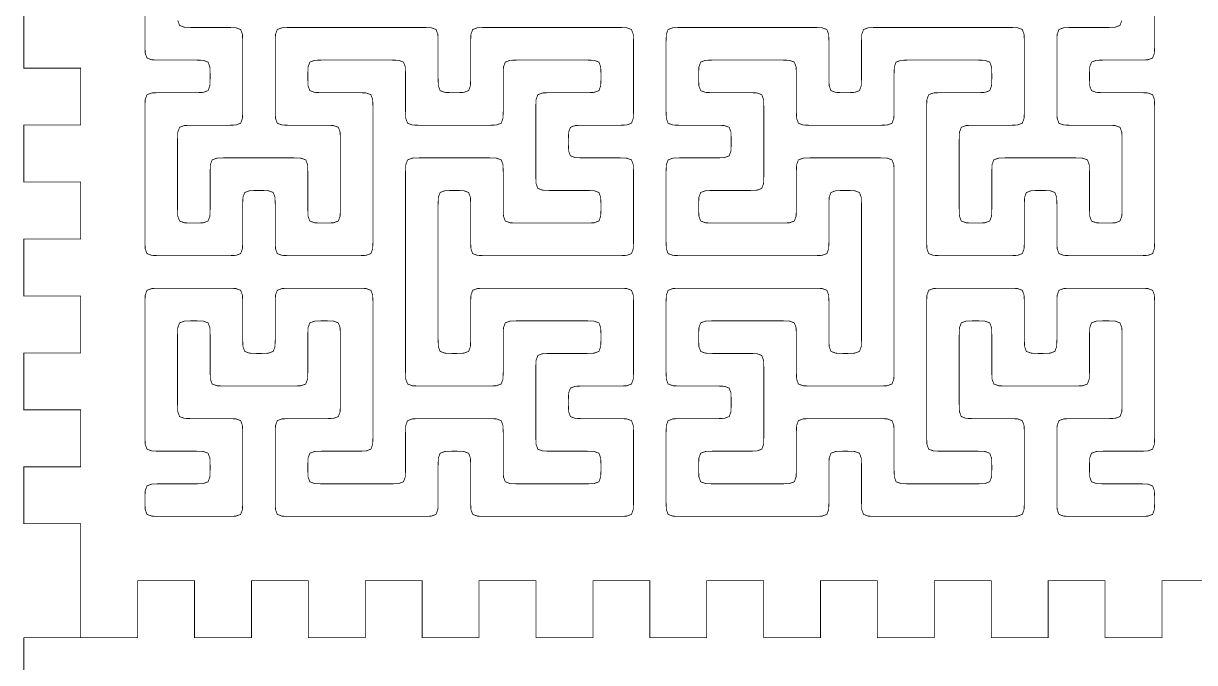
# Model space of a CAD drawing. Extents: x 0.5 to 11, y 0.7 to 11.5.
# Drawn here: x 0.5 to 5.64, y 5.89 to 8.7 of the extents above; entities that cross this region are included whole.
import ezdxf

# ---------------------------------------------------------------- set-up
doc = ezdxf.new("R2010")
doc.units = 0
doc.layers.get('0').update_dxf_attribs({"linetype": 'CONTINUOUS'})

msp = doc.modelspace()

# ---------------------------------------------------------------- linework, layer by layer
at = {"color": 0, "const_width": 0.00347}
for points in [[(0.5, 8.75), (0.5, 8.5), (0.75, 8.5), (0.75, 8.25), (0.5, 8.25), (0.5, 8), (0.75, 8), (0.75, 7.75), (0.5, 7.75), (0.5, 7.5), (0.75, 7.5), (0.75, 7.25), (0.5, 7.25), (0.5, 7), (0.75, 7), (0.75, 6.75), (0.5, 6.75), (0.5, 6.5), (0.75, 6.5), (0.75, 6.25), (0.75, 6.25), (0.75, 6)], [(1.17638, 8.70871), (1.18424, 8.68744), (1.20551, 8.67964), (1.2366, 8.6785), (1.24696, 8.6785), (1.38997, 8.6785), (1.40028, 8.6785), (1.43132, 8.6774), (1.45258, 8.6696), (1.46039, 8.64833), (1.46153, 8.61729), (1.46153, 8.60693), (1.46153, 8.46386), (1.46153, 8.32069), (1.46153, 8.31039), (1.46039, 8.2794), (1.45258, 8.25814), (1.43132, 8.25032), (1.40028, 8.24918), (1.38997, 8.24918), (1.24696, 8.24918), (1.2366, 8.24918), (1.20551, 8.2481), (1.18424, 8.24029), (1.17638, 8.21903), (1.17529, 8.18799), (1.17529, 8.17763), (1.17529, 8.03456), (1.17529, 7.89154), (1.17529, 7.88124), (1.17638, 7.85021), (1.18424, 7.82894), (1.20551, 7.82112), (1.2366, 7.81999), (1.24696, 7.81999), (1.25727, 7.81999), (1.28825, 7.82112), (1.30952, 7.82894), (1.31733, 7.85021), (1.31847, 7.88124), (1.31847, 7.89154), (1.31847, 8.03456), (1.31847, 8.04492), (1.31955, 8.07596), (1.32737, 8.09722), (1.34863, 8.10503), (1.37961, 8.10612), (1.38997, 8.10612), (1.53304, 8.10612), (1.67611, 8.10612), (1.68642, 8.10612), (1.71739, 8.10503), (1.73867, 8.09722), (1.74647, 8.07596), (1.74761, 8.04492), (1.74761, 8.03456), (1.74761, 7.89154), (1.74761, 7.88124), (1.74869, 7.85021), (1.75651, 7.82894), (1.77778, 7.82112), (1.80881, 7.81999), (1.81917, 7.81999), (1.82949, 7.81999), (1.86046, 7.82112), (1.88172, 7.82894), (1.88954, 7.85021), (1.89068, 7.88124), (1.89068, 7.89154), (1.89068, 8.03456), (1.89068, 8.17763), (1.89068, 8.18799), (1.88954, 8.21903), (1.88172, 8.24029), (1.86046, 8.2481), (1.82949, 8.24918), (1.81917, 8.24918), (1.67611, 8.24918), (1.66575, 8.24918), (1.63476, 8.25032), (1.6135, 8.25814), (1.60568, 8.2794), (1.6046, 8.31039), (1.6046, 8.32069), (1.6046, 8.46386), (1.6046, 8.60693), (1.6046, 8.61729), (1.60568, 8.64833), (1.6135, 8.6696), (1.63476, 8.6774), (1.66575, 8.6785), (1.67611, 8.6785), (1.81917, 8.6785), (1.96224, 8.6785), (2.10542, 8.6785), (2.24849, 8.6785), (2.25879, 8.6785), (2.28976, 8.6774), (2.31104, 8.6696), (2.31885, 8.64833), (2.31999, 8.61729), (2.31999, 8.60693), (2.31999, 8.46386), (2.31999, 8.45356), (2.32107, 8.42258), (2.32889, 8.40132), (2.35015, 8.3935), (2.38118, 8.39236), (2.39154, 8.39236), (2.40186, 8.39236), (2.43283, 8.3935), (2.4541, 8.40132), (2.46192, 8.42258), (2.46306, 8.45356), (2.46306, 8.46386), (2.46306, 8.60693), (2.46306, 8.61729), (2.46414, 8.64833), (2.47194, 8.6696), (2.49322, 8.6774), (2.52419, 8.6785), (2.53456, 8.6785), (2.67763, 8.6785), (2.82069, 8.6785), (2.96386, 8.6785), (3.10693, 8.6785), (3.11724, 8.6785), (3.14828, 8.6774), (3.16954, 8.6696), (3.17736, 8.64833), (3.1785, 8.61729), (3.1785, 8.60693), (3.1785, 8.46386), (3.1785, 8.32069), (3.1785, 8.31039), (3.17736, 8.2794), (3.16954, 8.25814), (3.14828, 8.25032), (3.11724, 8.24918), (3.10693, 8.24918), (2.96386, 8.24918), (2.9535, 8.24918), (2.92253, 8.2481), (2.90126, 8.24029), (2.89344, 8.21903), (2.89236, 8.18799), (2.89236, 8.17763), (2.89236, 8.16732), (2.89344, 8.13633), (2.90126, 8.11507), (2.92253, 8.10726), (2.9535, 8.10612), (2.96386, 8.10612), (3.10693, 8.10612), (3.11724, 8.10612), (3.14828, 8.10503), (3.16954, 8.09722), (3.17736, 8.07596), (3.1785, 8.04492), (3.1785, 8.03456), (3.1785, 7.89154), (3.1785, 7.74849), (3.1785, 7.73817), (3.17736, 7.70714), (3.16954, 7.68587), (3.14828, 7.67806), (3.11724, 7.67692), (3.10693, 7.67692), (2.96386, 7.67692), (2.82069, 7.67692), (2.67763, 7.67692), (2.53456, 7.67692), (2.52419, 7.67692), (2.49322, 7.67806), (2.47194, 7.68587), (2.46414, 7.70714), (2.46306, 7.73817), (2.46306, 7.74849), (2.46306, 7.89154), (2.46306, 7.90192), (2.46192, 7.93289), (2.4541, 7.95415), (2.43283, 7.96197), (2.40186, 7.96306), (2.39154, 7.96306), (2.38118, 7.96306), (2.35015, 7.96197), (2.32889, 7.95415), (2.32107, 7.93289), (2.31999, 7.90192), (2.31999, 7.89154), (2.31999, 7.74849), (2.31999, 7.60542), (2.31999, 7.46224), (2.31999, 7.31917), (2.31999, 7.30886), (2.32107, 7.27783), (2.32889, 7.25657), (2.35015, 7.24875), (2.38118, 7.24761), (2.39154, 7.24761), (2.40186, 7.24761), (2.43283, 7.24875), (2.4541, 7.25657), (2.46192, 7.27783), (2.46306, 7.30886), (2.46306, 7.31917), (2.46306, 7.46224), (2.46306, 7.4726), (2.46414, 7.50358), (2.47194, 7.52485), (2.49322, 7.53267), (2.52419, 7.53375), (2.53456, 7.53375), (2.67763, 7.53375), (2.82069, 7.53375), (2.96386, 7.53375), (3.10693, 7.53375), (3.11724, 7.53375), (3.14828, 7.53267), (3.16954, 7.52485), (3.17736, 7.50358), (3.1785, 7.4726), (3.1785, 7.46224), (3.1785, 7.31917), (3.1785, 7.17611), (3.1785, 7.16581), (3.17736, 7.13482), (3.16954, 7.11356), (3.14828, 7.10574), (3.11724, 7.1046), (3.10693, 7.1046), (2.96386, 7.1046), (2.9535, 7.1046), (2.92253, 7.10351), (2.90126, 7.09571), (2.89344, 7.07443), (2.89236, 7.0434), (2.89236, 7.03304), (2.89236, 7.02274), (2.89344, 6.99175), (2.90126, 6.97049), (2.92253, 6.96267), (2.9535, 6.96153), (2.96386, 6.96153), (3.10693, 6.96153), (3.11724, 6.96153), (3.14828, 6.96044), (3.16954, 6.95264), (3.17736, 6.93137), (3.1785, 6.90033), (3.1785, 6.88997), (3.1785, 6.74696), (3.1785, 6.60374), (3.1785, 6.59343), (3.17736, 6.56244), (3.16954, 6.54118), (3.14828, 6.53336), (3.11724, 6.53222), (3.10693, 6.53222), (2.96386, 6.53222), (2.82069, 6.53222), (2.67763, 6.53222), (2.53456, 6.53222), (2.52419, 6.53222), (2.49322, 6.53336), (2.47194, 6.54118), (2.46414, 6.56244), (2.46306, 6.59343), (2.46306, 6.60374), (2.46306, 6.74696), (2.46306, 6.75732), (2.46192, 6.78831), (2.4541, 6.80957), (2.43283, 6.81739), (2.40186, 6.81847), (2.39154, 6.81847), (2.38118, 6.81847), (2.35015, 6.81739), (2.32889, 6.80957), (2.32107, 6.78831), (2.31999, 6.75732), (2.31999, 6.74696), (2.31999, 6.60374), (2.31999, 6.59343), (2.31885, 6.56244), (2.31104, 6.54118), (2.28976, 6.53336), (2.25879, 6.53222), (2.24849, 6.53222), (2.10542, 6.53222), (1.96224, 6.53222), (1.81917, 6.53222), (1.67611, 6.53222), (1.66575, 6.53222), (1.63476, 6.53336), (1.6135, 6.54118), (1.60568, 6.56244), (1.6046, 6.59343), (1.6046, 6.60374), (1.6046, 6.74696), (1.6046, 6.88997), (1.6046, 6.90033), (1.60568, 6.93137), (1.6135, 6.95264), (1.63476, 6.96044), (1.66575, 6.96153), (1.67611, 6.96153), (1.81917, 6.96153), (1.81917, 6.96153), (1.82949, 6.96153), (1.86046, 6.96267), (1.88172, 6.97049), (1.88954, 6.99175), (1.89068, 7.02274), (1.89068, 7.03304), (1.89068, 7.17611), (1.89068, 7.31917), (1.89068, 7.32954), (1.88954, 7.36051), (1.88172, 7.38178), (1.86046, 7.3896), (1.82949, 7.39068), (1.81917, 7.39068), (1.80881, 7.39068), (1.77778, 7.3896), (1.75651, 7.38178), (1.74869, 7.36051), (1.74761, 7.32954), (1.74761, 7.31917), (1.74761, 7.17611), (1.74761, 7.16581), (1.74647, 7.13482), (1.73867, 7.11356), (1.71739, 7.10574), (1.68642, 7.1046), (1.67611, 7.1046), (1.53304, 7.1046), (1.38997, 7.1046), (1.37961, 7.1046), (1.34863, 7.10574), (1.32737, 7.11356), (1.31955, 7.13482), (1.31847, 7.16581), (1.31847, 7.17611), (1.31847, 7.31917), (1.31847, 7.32954), (1.31733, 7.36051), (1.30952, 7.38178), (1.28825, 7.3896), (1.25727, 7.39068), (1.24696, 7.39068), (1.2366, 7.39068), (1.20551, 7.3896), (1.18424, 7.38178), (1.17638, 7.36051), (1.17529, 7.32954), (1.17529, 7.31917), (1.17529, 7.17611), (1.17529, 7.03304), (1.17529, 7.02274), (1.17638, 6.99175), (1.18424, 6.97049), (1.20551, 6.96267), (1.2366, 6.96153), (1.24696, 6.96153), (1.38997, 6.96153), (1.40028, 6.96153), (1.43132, 6.96044), (1.45258, 6.95264), (1.46039, 6.93137), (1.46153, 6.90033), (1.46153, 6.88997), (1.46153, 6.74696), (1.46153, 6.60374), (1.46153, 6.59343), (1.46039, 6.56244), (1.45258, 6.54118), (1.43132, 6.53336), (1.40028, 6.53222), (1.38997, 6.53222), (1.24696, 6.53222), (1.10373, 6.53222), (1.09337, 6.53222), (1.06239, 6.53336), (1.04112, 6.54118), (1.03331, 6.56244), (1.03223, 6.59343), (1.03223, 6.60374), (1.03223, 6.6141), (1.03331, 6.64513), (1.04112, 6.66639), (1.06239, 6.67421), (1.09337, 6.67529), (1.10373, 6.67529), (1.24696, 6.67529), (1.25727, 6.67529), (1.28825, 6.67643), (1.30952, 6.68431), (1.31733, 6.70557), (1.31847, 6.73665), (1.31847, 6.74696), (1.31847, 6.75732), (1.31733, 6.78831), (1.30952, 6.80957), (1.28825, 6.81739), (1.25727, 6.81847), (1.24696, 6.81847), (1.10373, 6.81847), (1.09337, 6.81847), (1.06239, 6.81961), (1.04112, 6.82742), (1.03331, 6.84868), (1.03223, 6.87967), (1.03223, 6.88997), (1.03223, 7.03304), (1.03223, 7.17611), (1.03223, 7.31917), (1.03223, 7.46224), (1.03223, 7.4726), (1.03331, 7.50358), (1.04112, 7.52485), (1.06239, 7.53267), (1.09337, 7.53375), (1.10373, 7.53375), (1.24696, 7.53375), (1.38997, 7.53375), (1.40028, 7.53375), (1.43132, 7.53267), (1.45258, 7.52485), (1.46039, 7.50358), (1.46153, 7.4726), (1.46153, 7.46224), (1.46153, 7.31917), (1.46153, 7.30886), (1.46262, 7.27783), (1.47043, 7.25657), (1.49169, 7.24875), (1.52268, 7.24761), (1.53304, 7.24761), (1.54335, 7.24761), (1.57438, 7.24875), (1.59565, 7.25657), (1.60346, 7.27783), (1.6046, 7.30886), (1.6046, 7.31917), (1.6046, 7.46224), (1.6046, 7.4726), (1.60568, 7.50358), (1.6135, 7.52485), (1.63476, 7.53267), (1.66575, 7.53375), (1.67611, 7.53375), (1.81917, 7.53375), (1.96224, 7.53375), (1.97254, 7.53375), (2.00353, 7.53267), (2.02479, 7.52485), (2.03261, 7.50358), (2.03375, 7.4726), (2.03375, 7.46224), (2.03375, 7.31917), (2.03375, 7.17611), (2.03375, 7.03304), (2.03375, 6.88997), (2.03375, 6.87967), (2.03261, 6.84868), (2.02479, 6.82742), (2.00353, 6.81961), (1.97254, 6.81847), (1.96224, 6.81847), (1.81917, 6.81847), (1.80881, 6.81847), (1.77778, 6.81739), (1.75651, 6.80957), (1.74869, 6.78831), (1.74761, 6.75732), (1.74761, 6.74696), (1.74761, 6.73665), (1.74869, 6.70557), (1.75651, 6.68431), (1.77778, 6.67643), (1.80881, 6.67529), (1.81917, 6.67529), (1.96224, 6.67529), (2.10542, 6.67529), (2.11572, 6.67529), (2.14669, 6.67643), (2.16797, 6.68431), (2.17578, 6.70557), (2.17692, 6.73665), (2.17692, 6.74696), (2.17692, 6.88997), (2.17692, 6.90033), (2.178, 6.93137), (2.18582, 6.95264), (2.20708, 6.96044), (2.23813, 6.96153), (2.24849, 6.96153), (2.39154, 6.96153), (2.53456, 6.96153), (2.54486, 6.96153), (2.5759, 6.96044), (2.59717, 6.95264), (2.60499, 6.93137), (2.60613, 6.90033), (2.60613, 6.88997), (2.60613, 6.74696), (2.60613, 6.73665), (2.60721, 6.70557), (2.61501, 6.68431), (2.63628, 6.67643), (2.66726, 6.67529), (2.67763, 6.67529), (2.82069, 6.67529), (2.96386, 6.67529), (2.97418, 6.67529), (3.00521, 6.67643), (3.02647, 6.68431), (3.03429, 6.70557), (3.03543, 6.73665), (3.03543, 6.74696), (3.03543, 6.75732), (3.03429, 6.78831), (3.02647, 6.80957), (3.00521, 6.81739), (2.97418, 6.81847), (2.96386, 6.81847), (2.82069, 6.81847), (2.81033, 6.81847), (2.77935, 6.81961), (2.75808, 6.82742), (2.75028, 6.84868), (2.74918, 6.87967), (2.74918, 6.88997), (2.74918, 7.03304), (2.74918, 7.17611), (2.74918, 7.18647), (2.75028, 7.21744), (2.75808, 7.23872), (2.77935, 7.24653), (2.81033, 7.24761), (2.82069, 7.24761), (2.96386, 7.24761), (2.97418, 7.24761), (3.00521, 7.24875), (3.02647, 7.25657), (3.03429, 7.27783), (3.03543, 7.30886), (3.03543, 7.31917), (3.03543, 7.32954), (3.03429, 7.36051), (3.02647, 7.38178), (3.00521, 7.3896), (2.97418, 7.39068), (2.96386, 7.39068), (2.82069, 7.39068), (2.67763, 7.39068), (2.66726, 7.39068), (2.63628, 7.3896), (2.61501, 7.38178), (2.60721, 7.36051), (2.60613, 7.32954), (2.60613, 7.31917), (2.60613, 7.17611), (2.60613, 7.16581), (2.60499, 7.13482), (2.59717, 7.11356), (2.5759, 7.10574), (2.54486, 7.1046), (2.53456, 7.1046), (2.39154, 7.1046), (2.24849, 7.1046), (2.23813, 7.1046), (2.20708, 7.10574), (2.18582, 7.11356), (2.178, 7.13482), (2.17692, 7.16581), (2.17692, 7.17611), (2.17692, 7.31917), (2.17692, 7.46224), (2.17692, 7.60542), (2.17692, 7.74849), (2.17692, 7.89154), (2.17692, 8.03456), (2.17692, 8.04492), (2.178, 8.07596), (2.18582, 8.09722), (2.20708, 8.10503), (2.23813, 8.10612), (2.24849, 8.10612), (2.39154, 8.10612), (2.53456, 8.10612), (2.54486, 8.10612), (2.5759, 8.10503), (2.59717, 8.09722), (2.60499, 8.07596), (2.60613, 8.04492), (2.60613, 8.03456), (2.60613, 7.89154), (2.60613, 7.88124), (2.60721, 7.85021), (2.61501, 7.82894), (2.63628, 7.82112), (2.66726, 7.81999), (2.67763, 7.81999), (2.82069, 7.81999), (2.96386, 7.81999), (2.97418, 7.81999), (3.00521, 7.82112), (3.02647, 7.82894), (3.03429, 7.85021), (3.03543, 7.88124), (3.03543, 7.89154), (3.03543, 7.90192), (3.03429, 7.93289), (3.02647, 7.95415), (3.00521, 7.96197), (2.97418, 7.96306), (2.96386, 7.96306), (2.82069, 7.96306), (2.81033, 7.96306), (2.77935, 7.96419), (2.75808, 7.972), (2.75028, 7.99328), (2.74918, 8.02425), (2.74918, 8.03456), (2.74918, 8.17763), (2.74918, 8.32069), (2.74918, 8.33106), (2.75028, 8.36214), (2.75808, 8.3834), (2.77935, 8.39128), (2.81033, 8.39236), (2.82069, 8.39236), (2.96386, 8.39236), (2.97418, 8.39236), (3.00521, 8.3935), (3.02647, 8.40132), (3.03429, 8.42258), (3.03543, 8.45356), (3.03543, 8.46386), (3.03543, 8.47424), (3.03429, 8.50526), (3.02647, 8.52653), (3.00521, 8.53435), (2.97418, 8.53543), (2.96386, 8.53543), (2.82069, 8.53543), (2.67763, 8.53543), (2.66726, 8.53543), (2.63628, 8.53435), (2.61501, 8.52653), (2.60721, 8.50526), (2.60613, 8.47424), (2.60613, 8.46386), (2.60613, 8.32069), (2.60613, 8.31039), (2.60499, 8.2794), (2.59717, 8.25814), (2.5759, 8.25032), (2.54486, 8.24918), (2.53456, 8.24918), (2.39154, 8.24918), (2.24849, 8.24918), (2.23813, 8.24918), (2.20708, 8.25032), (2.18582, 8.25814), (2.178, 8.2794), (2.17692, 8.31039), (2.17692, 8.32069), (2.17692, 8.46386), (2.17692, 8.47424), (2.17578, 8.50526), (2.16797, 8.52653), (2.14669, 8.53435), (2.11572, 8.53543), (2.10542, 8.53543), (1.96224, 8.53543), (1.81917, 8.53543), (1.80881, 8.53543), (1.77778, 8.53435), (1.75651, 8.52653), (1.74869, 8.50526), (1.74761, 8.47424), (1.74761, 8.46386), (1.74761, 8.45356), (1.74869, 8.42258), (1.75651, 8.40132), (1.77778, 8.3935), (1.80881, 8.39236), (1.81917, 8.39236), (1.96224, 8.39236), (1.97254, 8.39236), (2.00353, 8.39128), (2.02479, 8.3834), (2.03261, 8.36214), (2.03375, 8.33106), (2.03375, 8.32069), (2.03375, 8.17763), (2.03375, 8.03456), (2.03375, 7.89154), (2.03375, 7.74849), (2.03375, 7.73817), (2.03261, 7.70714), (2.02479, 7.68587), (2.00353, 7.67806), (1.97254, 7.67692), (1.96224, 7.67692), (1.81917, 7.67692), (1.67611, 7.67692), (1.66575, 7.67692), (1.63476, 7.67806), (1.6135, 7.68587), (1.60568, 7.70714), (1.6046, 7.73817), (1.6046, 7.74849), (1.6046, 7.89154), (1.6046, 7.90192), (1.60346, 7.93289), (1.59565, 7.95415), (1.57438, 7.96197), (1.54335, 7.96306), (1.53304, 7.96306), (1.52268, 7.96306), (1.49169, 7.96197), (1.47043, 7.95415), (1.46262, 7.93289), (1.46153, 7.90192), (1.46153, 7.89154), (1.46153, 7.74849), (1.46153, 7.73817), (1.46039, 7.70714), (1.45258, 7.68587), (1.43132, 7.67806), (1.40028, 7.67692), (1.38997, 7.67692), (1.24696, 7.67692), (1.10373, 7.67692), (1.09337, 7.67692), (1.06239, 7.67806), (1.04112, 7.68587), (1.03331, 7.70714), (1.03223, 7.73817), (1.03223, 7.74849), (1.03223, 7.89154), (1.03223, 8.03456), (1.03223, 8.17763), (1.03223, 8.32069), (1.03223, 8.33106), (1.03331, 8.36214), (1.04112, 8.3834), (1.06239, 8.39128), (1.09337, 8.39236), (1.10373, 8.39236), (1.24696, 8.39236), (1.25727, 8.39236), (1.28825, 8.3935), (1.30952, 8.40132), (1.31733, 8.42258), (1.31847, 8.45356), (1.31847, 8.46386), (1.31847, 8.47424), (1.31733, 8.50526), (1.30952, 8.52653), (1.28825, 8.53435), (1.25727, 8.53543), (1.24696, 8.53543), (1.10373, 8.53543), (1.09337, 8.53543), (1.06239, 8.53657), (1.04112, 8.54438), (1.03331, 8.56565), (1.03223, 8.59662), (1.03223, 8.60693), (1.03223, 8.75)], [(5.46778, 8.75), (5.46778, 8.60693), (5.46778, 8.59662), (5.46664, 8.56565), (5.45882, 8.54438), (5.43756, 8.53657), (5.40657, 8.53543), (5.39626, 8.53543), (5.25304, 8.53543), (5.24268, 8.53543), (5.21169, 8.53435), (5.19043, 8.52653), (5.18261, 8.50526), (5.18153, 8.47424), (5.18153, 8.46386), (5.18153, 8.45356), (5.18261, 8.42258), (5.19043, 8.40132), (5.21169, 8.3935), (5.24268, 8.39236), (5.25304, 8.39236), (5.39626, 8.39236), (5.40657, 8.39236), (5.43756, 8.39128), (5.45882, 8.3834), (5.46664, 8.36214), (5.46778, 8.33106), (5.46778, 8.32069), (5.46778, 8.17763), (5.46778, 8.03456), (5.46778, 7.89154), (5.46778, 7.74849), (5.46778, 7.73817), (5.46664, 7.70714), (5.45882, 7.68587), (5.43756, 7.67806), (5.40657, 7.67692), (5.39626, 7.67692), (5.25304, 7.67692), (5.11003, 7.67692), (5.09967, 7.67692), (5.06863, 7.67806), (5.04736, 7.68587), (5.03956, 7.70714), (5.03847, 7.73817), (5.03847, 7.74849), (5.03847, 7.89154), (5.03847, 7.90192), (5.03733, 7.93289), (5.02951, 7.95415), (5.00825, 7.96197), (4.97726, 7.96306), (4.96696, 7.96306), (4.9566, 7.96306), (4.92557, 7.96197), (4.90429, 7.95415), (4.89649, 7.93289), (4.8954, 7.90192), (4.8954, 7.89154), (4.8954, 7.74849), (4.8954, 7.73817), (4.89426, 7.70714), (4.88644, 7.68587), (4.86518, 7.67806), (4.83419, 7.67692), (4.82389, 7.67692), (4.68083, 7.67692), (4.53776, 7.67692), (4.5274, 7.67692), (4.49642, 7.67806), (4.47515, 7.68587), (4.46733, 7.70714), (4.46625, 7.73817), (4.46625, 7.74849), (4.46625, 7.89154), (4.46625, 8.03456), (4.46625, 8.17763), (4.46625, 8.32069), (4.46625, 8.33106), (4.46733, 8.36214), (4.47515, 8.3834), (4.49642, 8.39128), (4.5274, 8.39236), (4.53776, 8.39236), (4.68083, 8.39236), (4.69114, 8.39236), (4.72217, 8.3935), (4.74343, 8.40132), (4.75125, 8.42258), (4.75239, 8.45356), (4.75239, 8.46386), (4.75239, 8.47424), (4.75125, 8.50526), (4.74343, 8.52653), (4.72217, 8.53435), (4.69114, 8.53543), (4.68083, 8.53543), (4.53776, 8.53543), (4.39458, 8.53543), (4.38422, 8.53543), (4.35325, 8.53435), (4.33197, 8.52653), (4.32417, 8.50526), (4.32308, 8.47424), (4.32308, 8.46386), (4.32308, 8.32069), (4.32308, 8.31039), (4.32194, 8.2794), (4.31413, 8.25814), (4.29286, 8.25032), (4.26183, 8.24918), (4.25151, 8.24918), (4.10846, 8.24918), (3.96544, 8.24918), (3.95508, 8.24918), (3.92404, 8.25032), (3.90278, 8.25814), (3.89497, 8.2794), (3.89388, 8.31039), (3.89388, 8.32069), (3.89388, 8.46386), (3.89388, 8.47424), (3.89274, 8.50526), (3.88493, 8.52653), (3.86367, 8.53435), (3.83268, 8.53543), (3.82238, 8.53543), (3.67931, 8.53543), (3.53614, 8.53543), (3.52576, 8.53543), (3.49474, 8.53435), (3.47347, 8.52653), (3.46565, 8.50526), (3.46457, 8.47424), (3.46457, 8.46386), (3.46457, 8.45356), (3.46565, 8.42258), (3.47347, 8.40132), (3.49474, 8.3935), (3.52576, 8.39236), (3.53614, 8.39236), (3.67931, 8.39236), (3.68961, 8.39236), (3.7206, 8.39128), (3.74186, 8.3834), (3.74968, 8.36214), (3.75082, 8.33106), (3.75082, 8.32069), (3.75082, 8.17763), (3.75082, 8.03456), (3.75082, 8.02425), (3.74968, 7.99328), (3.74186, 7.972), (3.7206, 7.96419), (3.68961, 7.96306), (3.67931, 7.96306), (3.53614, 7.96306), (3.52576, 7.96306), (3.49474, 7.96197), (3.47347, 7.95415), (3.46565, 7.93289), (3.46457, 7.90192), (3.46457, 7.89154), (3.46457, 7.88124), (3.46565, 7.85021), (3.47347, 7.82894), (3.49474, 7.82112), (3.52576, 7.81999), (3.53614, 7.81999), (3.67931, 7.81999), (3.82238, 7.81999), (3.83268, 7.81999), (3.86367, 7.82112), (3.88493, 7.82894), (3.89274, 7.85021), (3.89388, 7.88124), (3.89388, 7.89154), (3.89388, 8.03456), (3.89388, 8.04492), (3.89497, 8.07596), (3.90278, 8.09722), (3.92404, 8.10503), (3.95508, 8.10612), (3.96544, 8.10612), (4.10846, 8.10612), (4.25151, 8.10612), (4.26183, 8.10612), (4.29286, 8.10503), (4.31413, 8.09722), (4.32194, 8.07596), (4.32308, 8.04492), (4.32308, 8.03456), (4.32308, 7.89154), (4.32308, 7.74849), (4.32308, 7.60542), (4.32308, 7.46224), (4.32308, 7.31917), (4.32308, 7.17611), (4.32308, 7.16581), (4.32194, 7.13482), (4.31413, 7.11356), (4.29286, 7.10574), (4.26183, 7.1046), (4.25151, 7.1046), (4.10846, 7.1046), (3.96544, 7.1046), (3.95508, 7.1046), (3.92404, 7.10574), (3.90278, 7.11356), (3.89497, 7.13482), (3.89388, 7.16581), (3.89388, 7.17611), (3.89388, 7.31917), (3.89388, 7.32954), (3.89274, 7.36051), (3.88493, 7.38178), (3.86367, 7.3896), (3.83268, 7.39068), (3.82238, 7.39068), (3.67931, 7.39068), (3.53614, 7.39068), (3.52576, 7.39068), (3.49474, 7.3896), (3.47347, 7.38178), (3.46565, 7.36051), (3.46457, 7.32954), (3.46457, 7.31917), (3.46457, 7.30886), (3.46565, 7.27783), (3.47347, 7.25657), (3.49474, 7.24875), (3.52576, 7.24761), (3.53614, 7.24761), (3.67931, 7.24761), (3.68961, 7.24761), (3.7206, 7.24653), (3.74186, 7.23872), (3.74968, 7.21744), (3.75082, 7.18647), (3.75082, 7.17611), (3.75082, 7.03304), (3.75082, 6.88997), (3.75082, 6.87967), (3.74968, 6.84868), (3.74186, 6.82742), (3.7206, 6.81961), (3.68961, 6.81847), (3.67931, 6.81847), (3.53614, 6.81847), (3.52576, 6.81847), (3.49474, 6.81739), (3.47347, 6.80957), (3.46565, 6.78831), (3.46457, 6.75732), (3.46457, 6.74696), (3.46457, 6.73665), (3.46565, 6.70557), (3.47347, 6.68431), (3.49474, 6.67643), (3.52576, 6.67529), (3.53614, 6.67529), (3.67931, 6.67529), (3.82238, 6.67529), (3.83268, 6.67529), (3.86367, 6.67643), (3.88493, 6.68431), (3.89274, 6.70557), (3.89388, 6.73665), (3.89388, 6.74696), (3.89388, 6.88997), (3.89388, 6.90033), (3.89497, 6.93137), (3.90278, 6.95264), (3.92404, 6.96044), (3.95508, 6.96153), (3.96544, 6.96153), (4.10846, 6.96153), (4.25151, 6.96153), (4.26183, 6.96153), (4.29286, 6.96044), (4.31413, 6.95264), (4.32194, 6.93137), (4.32308, 6.90033), (4.32308, 6.88997), (4.32308, 6.74696), (4.32308, 6.73665), (4.32417, 6.70557), (4.33197, 6.68431), (4.35325, 6.67643), (4.38422, 6.67529), (4.39458, 6.67529), (4.53776, 6.67529), (4.68083, 6.67529), (4.69114, 6.67529), (4.72217, 6.67643), (4.74343, 6.68431), (4.75125, 6.70557), (4.75239, 6.73665), (4.75239, 6.74696), (4.75239, 6.75732), (4.75125, 6.78831), (4.74343, 6.80957), (4.72217, 6.81739), (4.69114, 6.81847), (4.68083, 6.81847), (4.53776, 6.81847), (4.5274, 6.81847), (4.49642, 6.81961), (4.47515, 6.82742), (4.46733, 6.84868), (4.46625, 6.87967), (4.46625, 6.88997), (4.46625, 7.03304), (4.46625, 7.17611), (4.46625, 7.31917), (4.46625, 7.46224), (4.46625, 7.4726), (4.46733, 7.50358), (4.47515, 7.52485), (4.49642, 7.53267), (4.5274, 7.53375), (4.53776, 7.53375), (4.68083, 7.53375), (4.82389, 7.53375), (4.83419, 7.53375), (4.86518, 7.53267), (4.88644, 7.52485), (4.89426, 7.50358), (4.8954, 7.4726), (4.8954, 7.46224), (4.8954, 7.31917), (4.8954, 7.30886), (4.89649, 7.27783), (4.90429, 7.25657), (4.92557, 7.24875), (4.9566, 7.24761), (4.96696, 7.24761), (4.97726, 7.24761), (5.00825, 7.24875), (5.02951, 7.25657), (5.03733, 7.27783), (5.03847, 7.30886), (5.03847, 7.31917), (5.03847, 7.46224), (5.03847, 7.4726), (5.03956, 7.50358), (5.04736, 7.52485), (5.06863, 7.53267), (5.09967, 7.53375), (5.11003, 7.53375), (5.25304, 7.53375), (5.39626, 7.53375), (5.40657, 7.53375), (5.43756, 7.53267), (5.45882, 7.52485), (5.46664, 7.50358), (5.46778, 7.4726), (5.46778, 7.46224), (5.46778, 7.31917), (5.46778, 7.17611), (5.46778, 7.03304), (5.46778, 6.88997), (5.46778, 6.87967), (5.46664, 6.84868), (5.45882, 6.82742), (5.43756, 6.81961), (5.40657, 6.81847), (5.39626, 6.81847), (5.25304, 6.81847), (5.24268, 6.81847), (5.21169, 6.81739), (5.19043, 6.80957), (5.18261, 6.78831), (5.18153, 6.75732), (5.18153, 6.74696), (5.18153, 6.73665), (5.18261, 6.70557), (5.19043, 6.68431), (5.21169, 6.67643), (5.24268, 6.67529), (5.25304, 6.67529), (5.39626, 6.67529), (5.40657, 6.67529), (5.43756, 6.67421), (5.45882, 6.66639), (5.46664, 6.64513), (5.46778, 6.6141), (5.46778, 6.60374), (5.46778, 6.59343), (5.46664, 6.56244), (5.45882, 6.54118), (5.43756, 6.53336), (5.40657, 6.53222), (5.39626, 6.53222), (5.25304, 6.53222), (5.11003, 6.53222), (5.09967, 6.53222), (5.06863, 6.53336), (5.04736, 6.54118), (5.03956, 6.56244), (5.03847, 6.59343), (5.03847, 6.60374), (5.03847, 6.74696), (5.03847, 6.88997), (5.03847, 6.90033), (5.03956, 6.93137), (5.04736, 6.95264), (5.06863, 6.96044), (5.09967, 6.96153), (5.11003, 6.96153), (5.25304, 6.96153), (5.26335, 6.96153), (5.29443, 6.96267), (5.31569, 6.97049), (5.32357, 6.99175), (5.32471, 7.02274), (5.32471, 7.03304), (5.32471, 7.17611), (5.32471, 7.31917), (5.32471, 7.32954), (5.32357, 7.36051), (5.31569, 7.38178), (5.29443, 7.3896), (5.26335, 7.39068), (5.25304, 7.39068), (5.24268, 7.39068), (5.21169, 7.3896), (5.19043, 7.38178), (5.18261, 7.36051), (5.18153, 7.32954), (5.18153, 7.31917), (5.18153, 7.17611), (5.18153, 7.16581), (5.18039, 7.13482), (5.17258, 7.11356), (5.15132, 7.10574), (5.12033, 7.1046), (5.11003, 7.1046), (4.96696, 7.1046), (4.82389, 7.1046), (4.81353, 7.1046), (4.78256, 7.10574), (4.76128, 7.11356), (4.75347, 7.13482), (4.75239, 7.16581), (4.75239, 7.17611), (4.75239, 7.31917), (4.75239, 7.32954), (4.75125, 7.36051), (4.74343, 7.38178), (4.72217, 7.3896), (4.69114, 7.39068), (4.68083, 7.39068), (4.67046, 7.39068), (4.63949, 7.3896), (4.61822, 7.38178), (4.6104, 7.36051), (4.60932, 7.32954), (4.60932, 7.31917), (4.60932, 7.17611), (4.60932, 7.03304), (4.60932, 7.02274), (4.6104, 6.99175), (4.61822, 6.97049), (4.63949, 6.96267), (4.67046, 6.96153), (4.68083, 6.96153), (4.82389, 6.96153), (4.83419, 6.96153), (4.86518, 6.96044), (4.88644, 6.95264), (4.89426, 6.93137), (4.8954, 6.90033), (4.8954, 6.88997), (4.8954, 6.74696), (4.8954, 6.60374), (4.8954, 6.59343), (4.89426, 6.56244), (4.88644, 6.54118), (4.86518, 6.53336), (4.83419, 6.53222), (4.82389, 6.53222), (4.68083, 6.53222), (4.53776, 6.53222), (4.39458, 6.53222), (4.25151, 6.53222), (4.24115, 6.53222), (4.21018, 6.53336), (4.18892, 6.54118), (4.1811, 6.56244), (4.18001, 6.59343), (4.18001, 6.60374), (4.18001, 6.74696), (4.18001, 6.75732), (4.17888, 6.78831), (4.17106, 6.80957), (4.14979, 6.81739), (4.11876, 6.81847), (4.10846, 6.81847), (4.09808, 6.81847), (4.06711, 6.81739), (4.04585, 6.80957), (4.03803, 6.78831), (4.03694, 6.75732), (4.03694, 6.74696), (4.03694, 6.60374), (4.03694, 6.59343), (4.03581, 6.56244), (4.028, 6.54118), (4.00672, 6.53336), (3.97575, 6.53222), (3.96544, 6.53222), (3.82238, 6.53222), (3.67931, 6.53222), (3.53614, 6.53222), (3.39307, 6.53222), (3.38271, 6.53222), (3.35167, 6.53336), (3.3304, 6.54118), (3.3226, 6.56244), (3.3215, 6.59343), (3.3215, 6.60374), (3.3215, 6.74696), (3.3215, 6.88997), (3.3215, 6.90033), (3.3226, 6.93137), (3.3304, 6.95264), (3.35167, 6.96044), (3.38271, 6.96153), (3.39307, 6.96153), (3.53614, 6.96153), (3.54644, 6.96153), (3.57742, 6.96267), (3.59868, 6.97049), (3.6065, 6.99175), (3.60764, 7.02274), (3.60764, 7.03304), (3.60764, 7.0434), (3.6065, 7.07443), (3.59868, 7.09571), (3.57742, 7.10351), (3.54644, 7.1046), (3.53614, 7.1046), (3.39307, 7.1046), (3.38271, 7.1046), (3.35167, 7.10574), (3.3304, 7.11356), (3.3226, 7.13482), (3.3215, 7.16581), (3.3215, 7.17611), (3.3215, 7.31917), (3.3215, 7.46224), (3.3215, 7.4726), (3.3226, 7.50358), (3.3304, 7.52485), (3.35167, 7.53267), (3.38271, 7.53375), (3.39307, 7.53375), (3.53614, 7.53375), (3.67931, 7.53375), (3.82238, 7.53375), (3.96544, 7.53375), (3.97575, 7.53375), (4.00672, 7.53267), (4.028, 7.52485), (4.03581, 7.50358), (4.03694, 7.4726), (4.03694, 7.46224), (4.03694, 7.31917), (4.03694, 7.30886), (4.03803, 7.27783), (4.04585, 7.25657), (4.06711, 7.24875), (4.09808, 7.24761), (4.10846, 7.24761), (4.11876, 7.24761), (4.14979, 7.24875), (4.17106, 7.25657), (4.17888, 7.27783), (4.18001, 7.30886), (4.18001, 7.31917), (4.18001, 7.46224), (4.18001, 7.60542), (4.18001, 7.74849), (4.18001, 7.89154), (4.18001, 7.90192), (4.17888, 7.93289), (4.17106, 7.95415), (4.14979, 7.96197), (4.11876, 7.96306), (4.10846, 7.96306), (4.09808, 7.96306), (4.06711, 7.96197), (4.04585, 7.95415), (4.03803, 7.93289), (4.03694, 7.90192), (4.03694, 7.89154), (4.03694, 7.74849), (4.03694, 7.73817), (4.03581, 7.70714), (4.028, 7.68587), (4.00672, 7.67806), (3.97575, 7.67692), (3.96544, 7.67692), (3.82238, 7.67692), (3.67931, 7.67692), (3.53614, 7.67692), (3.39307, 7.67692), (3.38271, 7.67692), (3.35167, 7.67806), (3.3304, 7.68587), (3.3226, 7.70714), (3.3215, 7.73817), (3.3215, 7.74849), (3.3215, 7.89154), (3.3215, 8.03456), (3.3215, 8.04492), (3.3226, 8.07596), (3.3304, 8.09722), (3.35167, 8.10503), (3.38271, 8.10612), (3.39307, 8.10612), (3.53614, 8.10612), (3.54644, 8.10612), (3.57742, 8.10726), (3.59868, 8.11507), (3.6065, 8.13633), (3.60764, 8.16732), (3.60764, 8.17763), (3.60764, 8.18799), (3.6065, 8.21903), (3.59868, 8.24029), (3.57742, 8.2481), (3.54644, 8.24918), (3.53614, 8.24918), (3.39307, 8.24918), (3.38271, 8.24918), (3.35167, 8.25032), (3.3304, 8.25814), (3.3226, 8.2794), (3.3215, 8.31039), (3.3215, 8.32069), (3.3215, 8.46386), (3.3215, 8.60693), (3.3215, 8.61729), (3.3226, 8.64833), (3.3304, 8.6696), (3.35167, 8.6774), (3.38271, 8.6785), (3.39307, 8.6785), (3.53614, 8.6785), (3.67931, 8.6785), (3.82238, 8.6785), (3.96544, 8.6785), (3.97575, 8.6785), (4.00672, 8.6774), (4.028, 8.6696), (4.03581, 8.64833), (4.03694, 8.61729), (4.03694, 8.60693), (4.03694, 8.46386), (4.03694, 8.45356), (4.03803, 8.42258), (4.04585, 8.40132), (4.06711, 8.3935), (4.09808, 8.39236), (4.10846, 8.39236), (4.11876, 8.39236), (4.14979, 8.3935), (4.17106, 8.40132), (4.17888, 8.42258), (4.18001, 8.45356), (4.18001, 8.46386), (4.18001, 8.60693), (4.18001, 8.61729), (4.1811, 8.64833), (4.18892, 8.6696), (4.21018, 8.6774), (4.24115, 8.6785), (4.25151, 8.6785), (4.39458, 8.6785), (4.53776, 8.6785), (4.68083, 8.6785), (4.82389, 8.6785), (4.83419, 8.6785), (4.86518, 8.6774), (4.88644, 8.6696), (4.89426, 8.64833), (4.8954, 8.61729), (4.8954, 8.60693), (4.8954, 8.46386), (4.8954, 8.32069), (4.8954, 8.31039), (4.89426, 8.2794), (4.88644, 8.25814), (4.86518, 8.25032), (4.83419, 8.24918), (4.82389, 8.24918), (4.68083, 8.24918), (4.67046, 8.24918), (4.63949, 8.2481), (4.61822, 8.24029), (4.6104, 8.21903), (4.60932, 8.18799), (4.60932, 8.17763), (4.60932, 8.03456), (4.60932, 7.89154), (4.60932, 7.88124), (4.6104, 7.85021), (4.61822, 7.82894), (4.63949, 7.82112), (4.67046, 7.81999), (4.68083, 7.81999), (4.69114, 7.81999), (4.72217, 7.82112), (4.74343, 7.82894), (4.75125, 7.85021), (4.75239, 7.88124), (4.75239, 7.89154), (4.75239, 8.03456), (4.75239, 8.04492), (4.75347, 8.07596), (4.76128, 8.09722), (4.78256, 8.10503), (4.81353, 8.10612), (4.82389, 8.10612), (4.96696, 8.10612), (5.11003, 8.10612), (5.12033, 8.10612), (5.15132, 8.10503), (5.17258, 8.09722), (5.18039, 8.07596), (5.18153, 8.04492), (5.18153, 8.03456), (5.18153, 7.89154), (5.18153, 7.88124), (5.18261, 7.85021), (5.19043, 7.82894), (5.21169, 7.82112), (5.24268, 7.81999), (5.25304, 7.81999), (5.26335, 7.81999), (5.29443, 7.82112), (5.31569, 7.82894), (5.32357, 7.85021), (5.32471, 7.88124), (5.32471, 7.89154), (5.32471, 8.03456), (5.32471, 8.17763), (5.32471, 8.18799), (5.32357, 8.21903), (5.31569, 8.24029), (5.29443, 8.2481), (5.26335, 8.24918), (5.25304, 8.24918), (5.11003, 8.24918), (5.09967, 8.24918), (5.06863, 8.25032), (5.04736, 8.25814), (5.03956, 8.2794), (5.03847, 8.31039), (5.03847, 8.32069), (5.03847, 8.46386), (5.03847, 8.60693), (5.03847, 8.61729), (5.03956, 8.64833), (5.04736, 8.6696), (5.06863, 8.6774), (5.09967, 8.6785), (5.11003, 8.6785), (5.25304, 8.6785), (5.26335, 8.6785), (5.29443, 8.67964), (5.31569, 8.68744), (5.32357, 8.70871)], [(0.75, 6), (1, 6), (1, 6.25), (1.25, 6.25), (1.25, 6), (1.5, 6), (1.5, 6.25), (1.75, 6.25), (1.75, 6), (2, 6), (2, 6.25), (2.25, 6.25), (2.25, 6), (2.5, 6), (2.5, 6.25), (2.75, 6.25), (2.75, 6), (3, 6), (3, 6.25), (3.25, 6.25), (3.25, 6), (3.5, 6), (3.5, 6.25), (3.75, 6.25), (3.75, 6), (4, 6), (4, 6.25), (4.25, 6.25), (4.25, 6), (4.5, 6), (4.5, 6.25), (4.75, 6.25), (4.75, 6), (5, 6), (5, 6.25), (5.25, 6.25), (5.25, 6), (5.5, 6), (5.5, 6.25), (5.75, 6.25)], [(0.75, 6), (0.5, 6)], [(0.5, 6), (0.5, 5.75)]]:
    msp.add_lwpolyline(points, dxfattribs=at)

doc.saveas('drawing.dxf')
